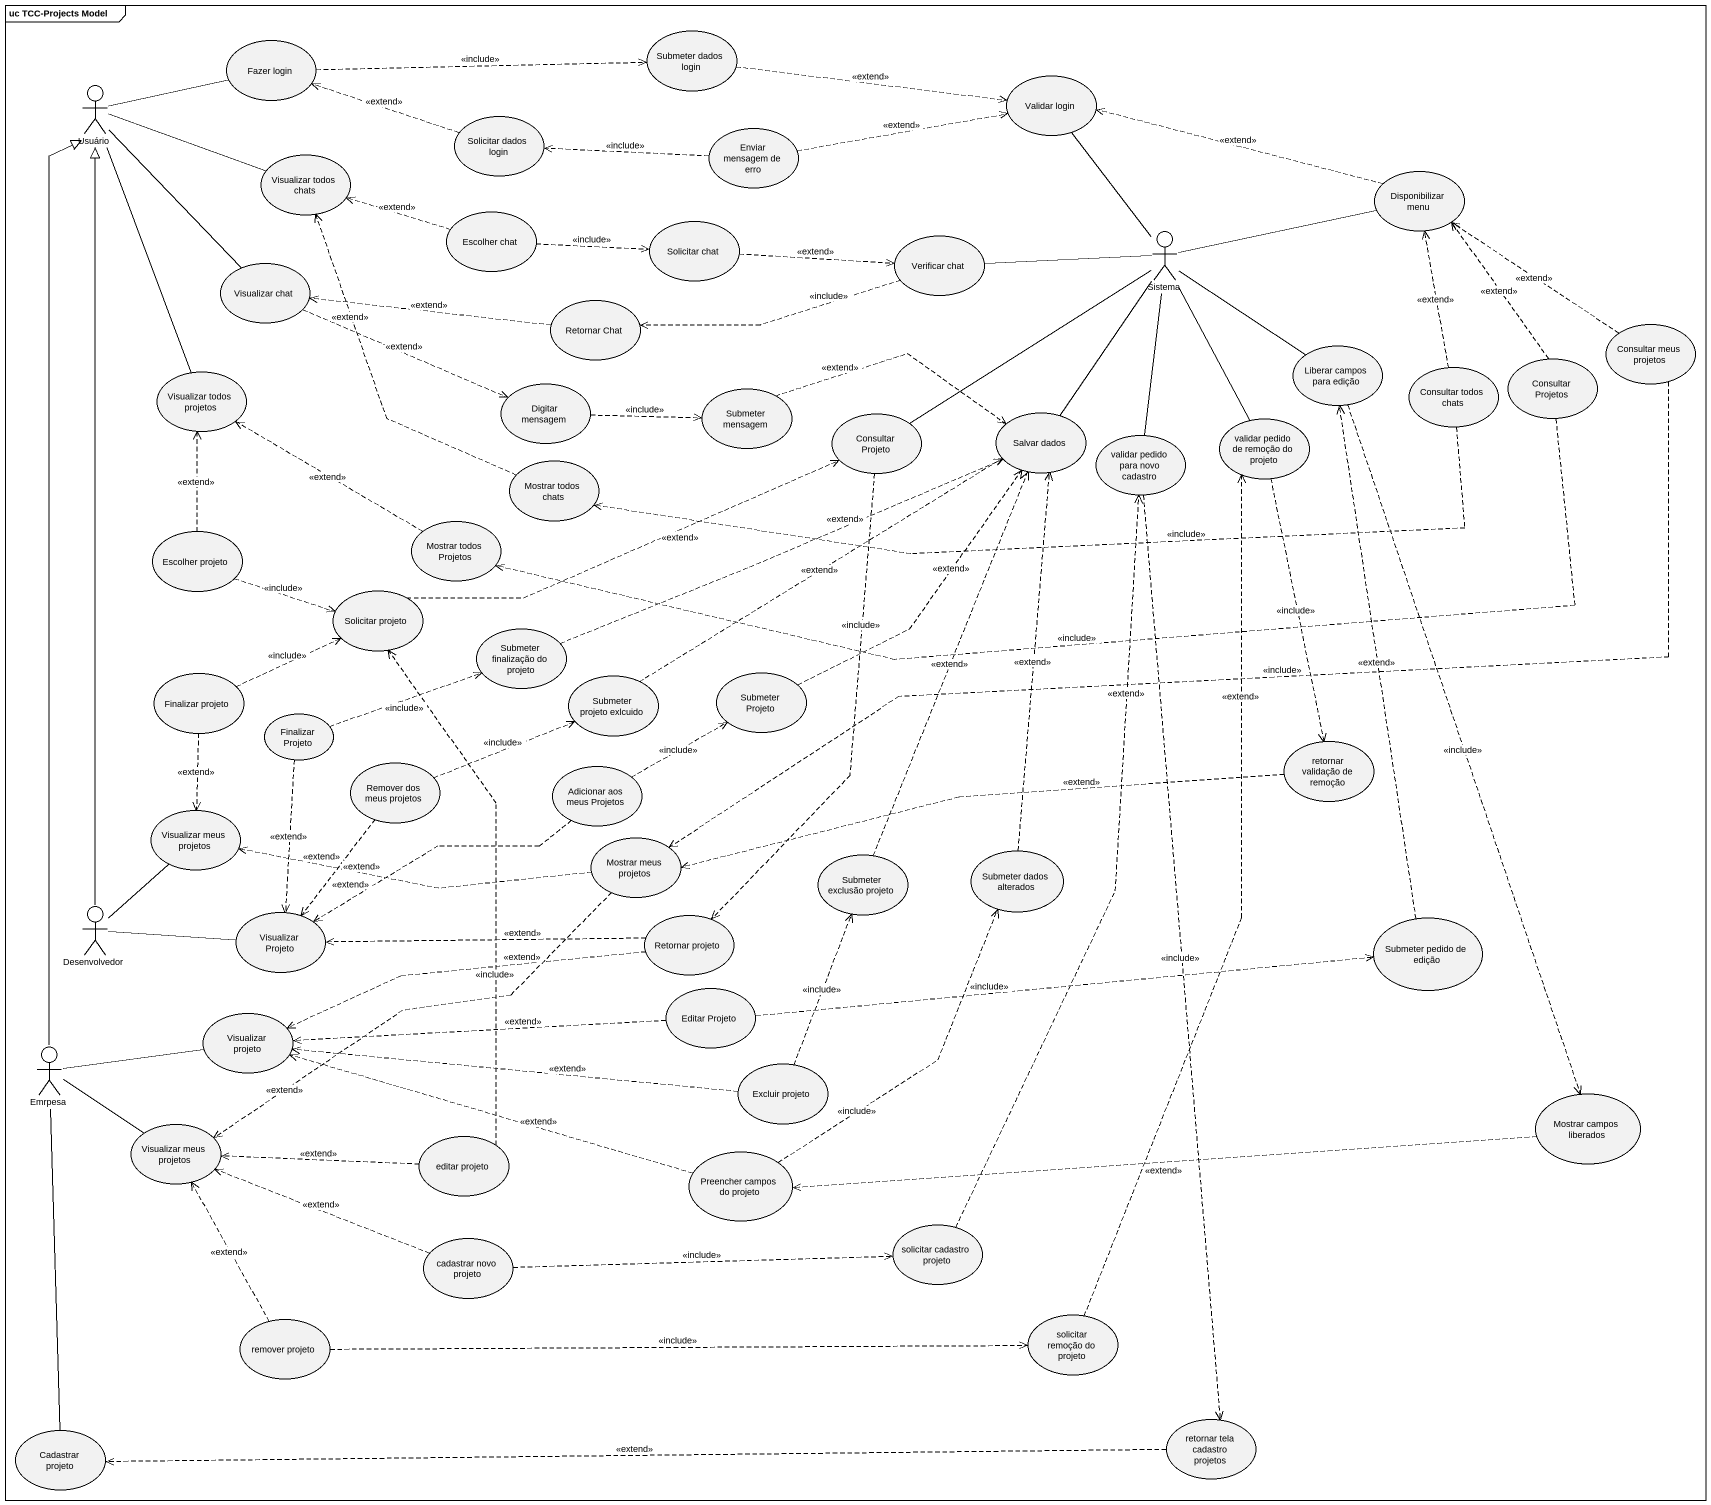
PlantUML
@startuml
mainframe uc TCC-Projects Model
usecase "Submeter dados login" as Submeter_dados_login
usecase "Fazer login" as Fazer_login
usecase "Validar login" as Validar_login
actor Usuário
usecase "Solicitar dados login" as Solicitar_dados_login
usecase "Visualizar todos chats" as Visualizar_todos_chats
usecase "Enviar mensagem de erro" as Enviar_mensagem_de_erro
usecase "Disponibilizar menu" as Disponibilizar_menu
usecase "Escolher chat" as Escolher_chat
usecase "Solicitar chat" as Solicitar_chat
actor Sistema
usecase "Visualizar chat" as Visualizar_chat
usecase "Verificar chat" as Verificar_chat
usecase "Retornar Chat" as Retornar_Chat
usecase "Liberar campos para edição" as Liberar_campos_para_edição
usecase "Consultar meus projetos" as Consultar_meus_projetos
usecase "Visualizar todos projetos" as Visualizar_todos_projetos
usecase "Digitar mensagem" as Digitar_mensagem
usecase "Consultar todos chats" as Consultar_todos_chats
usecase "Consultar Projetos" as Consultar_Projetos
usecase "Submeter mensagem" as Submeter_mensagem
usecase "Consultar Projeto" as Consultar_Projeto
usecase "Salvar dados" as Salvar_dados
usecase "validar pedido de remoção do projeto" as validar_pedido_de_remoção
usecase "Mostrar todos chats" as Mostrar_todos_chats
usecase "validar pedido para novo cadastro" as validar_pedido_para_novo
usecase "Escolher projeto" as Escolher_projeto
usecase "Mostrar todos Projetos" as Mostrar_todos_Projetos
usecase "Solicitar projeto" as Solicitar_projeto
usecase "Submeter finalização do projeto" as Submeter_finalização_do
usecase "Finalizar projeto" as Finalizar_projeto
usecase "Submeter projeto exlcuido" as Submeter_projeto_exlcuido
usecase "Submeter Projeto" as Submeter_Projeto
usecase "Finalizar Projeto" as Finalizar_Projeto
usecase "Remover dos meus projetos" as Remover_dos_meus_projetos
usecase "Adicionar aos meus Projetos" as Adicionar_aos_meus_Projetos
usecase "retornar validação de remoção" as retornar_validação_de
usecase "Visualizar meus projetos" as Visualizar_meus_projetos
usecase "Mostrar meus projetos" as Mostrar_meus_projetos
usecase "Submeter dados alterados" as Submeter_dados_alterados
usecase "Submeter exclusão projeto" as Submeter_exclusão_projeto
actor Desenvolvedor
usecase "Visualizar Projeto" as Visualizar_Projeto
usecase "Retornar projeto" as Retornar_projeto
usecase "Submeter pedido de edição" as Submeter_pedido_de_edição
usecase "Editar Projeto" as Editar_Projeto
usecase "Visualizar projeto" as Visualizar_projeto
actor Emrpesa
usecase "Excluir projeto" as Excluir_projeto
usecase "Mostrar campos liberados" as Mostrar_campos_liberados
usecase "Visualizar meus projetos" as Visualizar_meus_projetos_2
usecase "editar projeto" as editar_projeto
usecase "Preencher campos do projeto" as Preencher_campos_do_projeto
usecase "cadastrar novo projeto" as cadastrar_novo_projeto
usecase "solicitar cadastro projeto" as solicitar_cadastro_projeto
usecase "solicitar remoção do projeto" as solicitar_remoção_do_projeto
usecase "remover projeto" as remover_projeto
usecase "Cadastrar projeto" as Cadastrar_projeto
usecase "retornar tela cadastro projetos" as retornar_tela_cadastro
Submeter_dados_login .right.> Validar_login : <<extend>>
Fazer_login .right.> Submeter_dados_login : <<include>>
Usuário -right- Fazer_login
Usuário -right- Visualizar_todos_chats
Usuário -- Visualizar_chat
Usuário -- Visualizar_todos_projetos
Solicitar_dados_login .left.> Fazer_login : <<extend>>
Enviar_mensagem_de_erro .right.> Validar_login : <<extend>>
Enviar_mensagem_de_erro .left.> Solicitar_dados_login : <<include>>
Disponibilizar_menu .left.> Validar_login : <<extend>>
Escolher_chat .left.> Visualizar_todos_chats : <<extend>>
Escolher_chat .right.> Solicitar_chat : <<include>>
Solicitar_chat .right.> Verificar_chat : <<extend>>
Sistema -up- Validar_login
Sistema -right- Disponibilizar_menu
Sistema -left- Verificar_chat
Sistema -- Liberar_campos_para_edição
Sistema -- Salvar_dados
Sistema -- validar_pedido_de_remoção
Sistema -- validar_pedido_para_novo
Visualizar_chat .right.> Digitar_mensagem : <<extend>>
Verificar_chat .left.> Retornar_Chat : <<include>>
Retornar_Chat .left.> Visualizar_chat : <<extend>>
Liberar_campos_para_edição ..> Mostrar_campos_liberados : <<include>>
Consultar_meus_projetos .up.> Disponibilizar_menu : <<extend>>
Consultar_meus_projetos .left.> Mostrar_meus_projetos : <<include>>
Digitar_mensagem .right.> Submeter_mensagem : <<include>>
Consultar_todos_chats .up.> Disponibilizar_menu : <<extend>>
Consultar_todos_chats .left.> Mostrar_todos_chats : <<include>>
Consultar_Projetos .up.> Disponibilizar_menu : <<extend>>
Consultar_Projetos .left.> Mostrar_todos_Projetos : <<include>>
Submeter_mensagem .right.> Salvar_dados : <<extend>>
Consultar_Projeto -up- Sistema
Consultar_Projeto ..> Retornar_projeto : <<include>>
validar_pedido_de_remoção ..> retornar_validação_de : <<include>>
Mostrar_todos_chats .up.> Visualizar_todos_chats : <<extend>>
validar_pedido_para_novo ..> retornar_tela_cadastro : <<include>>
Escolher_projeto .up.> Visualizar_todos_projetos : <<extend>>
Escolher_projeto .right.> Solicitar_projeto : <<include>>
Mostrar_todos_Projetos .left.> Visualizar_todos_projetos : <<extend>>
Solicitar_projeto .right.> Consultar_Projeto : <<extend>>
Submeter_finalização_do .right.> Salvar_dados : <<extend>>
Finalizar_projeto .right.> Solicitar_projeto : <<include>>
Finalizar_projeto ..> Visualizar_meus_projetos : <<extend>>
Submeter_projeto_exlcuido .up.> Salvar_dados : <<extend>>
Submeter_Projeto .up.> Salvar_dados : <<extend>>
Finalizar_Projeto .right.> Submeter_finalização_do : <<include>>
Finalizar_Projeto ..> Visualizar_Projeto : <<extend>>
Remover_dos_meus_projetos .right.> Submeter_projeto_exlcuido : <<include>>
Remover_dos_meus_projetos ..> Visualizar_Projeto : <<extend>>
Adicionar_aos_meus_Projetos .right.> Submeter_Projeto : <<include>>
Adicionar_aos_meus_Projetos .left.> Visualizar_Projeto : <<extend>>
retornar_validação_de .left.> Mostrar_meus_projetos : <<extend>>
Mostrar_meus_projetos .left.> Visualizar_meus_projetos : <<extend>>
Mostrar_meus_projetos ..> Visualizar_meus_projetos_2 : <<extend>>
Submeter_dados_alterados .up.> Salvar_dados : <<extend>>
Submeter_exclusão_projeto .up.> Salvar_dados : <<extend>>
Desenvolvedor -up-|> Usuário
Desenvolvedor -up- Visualizar_meus_projetos
Desenvolvedor -right- Visualizar_Projeto
Retornar_projeto .left.> Visualizar_Projeto : <<extend>>
Retornar_projeto .left.> Visualizar_projeto : <<extend>>
Submeter_pedido_de_edição .up.> Liberar_campos_para_edição : <<extend>>
Editar_Projeto .right.> Submeter_pedido_de_edição : <<include>>
Editar_Projeto .left.> Visualizar_projeto : <<extend>>
Emrpesa -up-|> Usuário
Emrpesa -right- Visualizar_projeto
Emrpesa -right- Visualizar_meus_projetos_2
Emrpesa -- Cadastrar_projeto
Excluir_projeto .up.> Submeter_exclusão_projeto : <<include>>
Excluir_projeto .left.> Visualizar_projeto : <<extend>>
Mostrar_campos_liberados .left.> Preencher_campos_do_projeto : <<extend>>
editar_projeto .up.> Solicitar_projeto : <<include>>
editar_projeto .left.> Visualizar_meus_projetos_2 : <<extend>>
Preencher_campos_do_projeto .up.> Submeter_dados_alterados : <<include>>
Preencher_campos_do_projeto .left.> Visualizar_projeto : <<extend>>
cadastrar_novo_projeto .left.> Visualizar_meus_projetos_2 : <<extend>>
cadastrar_novo_projeto .right.> solicitar_cadastro_projeto : <<include>>
solicitar_cadastro_projeto .up.> validar_pedido_para_novo : <<extend>>
solicitar_remoção_do_projeto .up.> validar_pedido_de_remoção : <<extend>>
remover_projeto .up.> Visualizar_meus_projetos_2 : <<extend>>
remover_projeto .right.> solicitar_remoção_do_projeto : <<include>>
retornar_tela_cadastro .left.> Cadastrar_projeto : <<extend>>
@enduml
